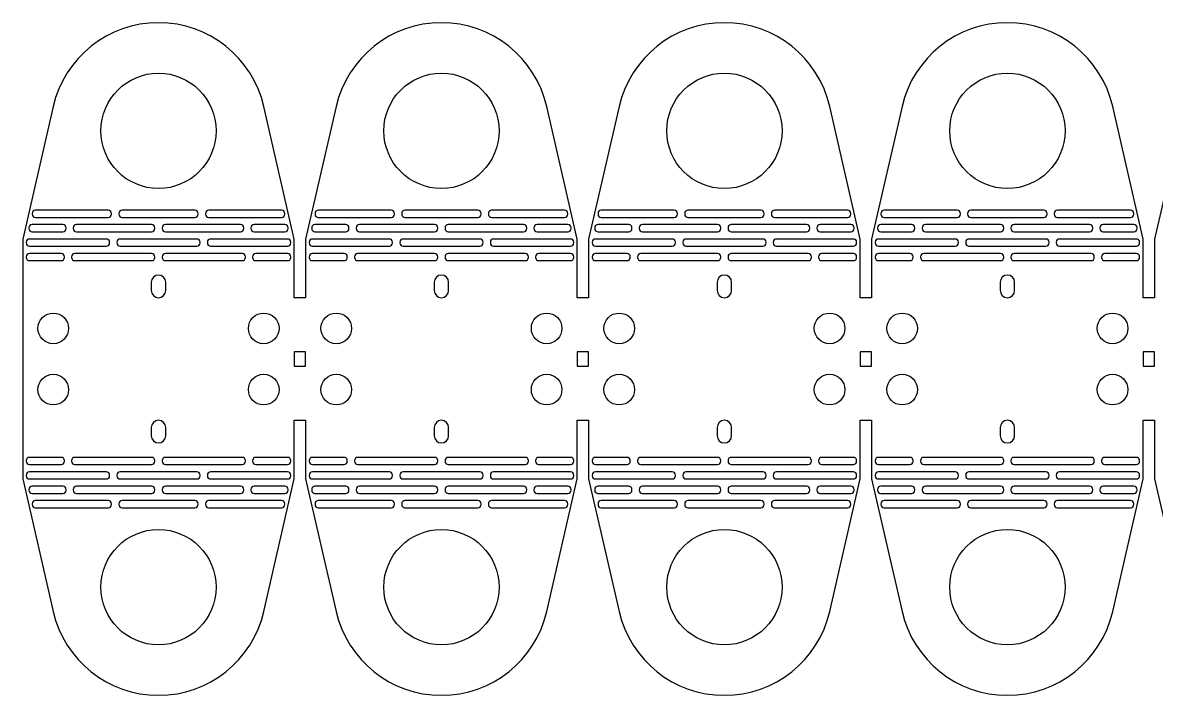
# Model space of a CAD drawing. Header units: metres. Extents: x -275 to 39, y -38 to 55.
# Drawn here: x -274.8 to -117.5, y -38.1 to 55.1 of the extents above; entities that cross this region are included whole.
import ezdxf

# ---------------------------------------------------------------- set-up
doc = ezdxf.new("R2010")
doc.units = ezdxf.units.M

msp = doc.modelspace()

# ---------------------------------------------------------------- linework, layer by layer
at = {"layer": 'PARAMETRIX'}
for p, q in [((-270.6203, 43.5076), (-274.8496, 25.1416)), ((-270.6203, 43.5076), (-274.8496, 25.1416)), ((-237.1562, 25.1416), (-241.3855, 43.5076)), ((-237.1562, 25.1416), (-241.3855, 43.5076)), ((-231.3561, 43.5076), (-235.5854, 25.1416)), ((-231.3561, 43.5076), (-235.5854, 25.1416)), ((-197.8919, 25.1416), (-202.1212, 43.5076)), ((-197.8919, 25.1416), (-202.1212, 43.5076)), ((-192.0919, 43.5076), (-196.3212, 25.1416)), ((-192.0919, 43.5076), (-196.3212, 25.1416)), ((-158.6277, 25.1416), (-162.857, 43.5076)), ((-158.6277, 25.1416), (-162.857, 43.5076)), ((-152.8276, 43.5076), (-157.0569, 25.1416)), ((-152.8276, 43.5076), (-157.0569, 25.1416)), ((-119.3635, 25.1416), (-123.5928, 43.5076)), ((-119.3635, 25.1416), (-123.5928, 43.5076)), ((-113.5634, 43.5076), (-117.7927, 25.1416)), ((-113.5634, 43.5076), (-117.7927, 25.1416)), ((-273.5436, 28.6916), (-273.5436, 28.5916)), ((-262.9665, 29.1416), (-273.0936, 29.1416)), ((-262.5165, 28.5916), (-262.5165, 28.6916)), ((-261.5165, 28.6916), (-261.5165, 28.5916)), ((-250.9393, 29.1416), (-261.0665, 29.1416)), ((-250.4893, 28.5916), (-250.4893, 28.6916)), ((-249.4893, 28.6916), (-249.4893, 28.5916)), ((-238.9121, 29.1416), (-249.0393, 29.1416)), ((-238.4621, 28.5916), (-238.4621, 28.6916)), ((-234.2794, 28.6916), (-234.2794, 28.5916)), ((-223.7022, 29.1416), (-233.8294, 29.1416)), ((-223.2522, 28.5916), (-223.2522, 28.6916)), ((-222.2522, 28.6916), (-222.2522, 28.5916)), ((-211.6751, 29.1416), (-221.8022, 29.1416)), ((-211.2251, 28.5916), (-211.2251, 28.6916)), ((-210.2251, 28.6916), (-210.2251, 28.5916)), ((-199.6479, 29.1416), (-209.7751, 29.1416)), ((-199.1979, 28.5916), (-199.1979, 28.6916)), ((-195.0152, 28.6916), (-195.0152, 28.5916)), ((-184.438, 29.1416), (-194.5652, 29.1416)), ((-183.988, 28.5916), (-183.988, 28.6916)), ((-182.988, 28.6916), (-182.988, 28.5916)), ((-172.4109, 29.1416), (-182.538, 29.1416)), ((-171.9609, 28.5916), (-171.9609, 28.6916)), ((-170.9609, 28.6916), (-170.9609, 28.5916)), ((-160.3837, 29.1416), (-170.5109, 29.1416)), ((-159.9337, 28.5916), (-159.9337, 28.6916)), ((-155.751, 28.6916), (-155.751, 28.5916)), ((-145.1738, 29.1416), (-155.301, 29.1416)), ((-144.7238, 28.5916), (-144.7238, 28.6916)), ((-143.7238, 28.6916), (-143.7238, 28.5916)), ((-133.1466, 29.1416), (-143.2738, 29.1416)), ((-132.6966, 28.5916), (-132.6966, 28.6916)), ((-131.6966, 28.6916), (-131.6966, 28.5916)), ((-121.1195, 29.1416), (-131.2466, 29.1416)), ((-120.6695, 28.5916), (-120.6695, 28.6916)), ((-269.2871, 27.1416), (-273.5542, 27.1416)), ((-273.0936, 28.1416), (-262.9665, 28.1416)), ((-256.9529, 27.1416), (-267.3871, 27.1416)), ((-261.0665, 28.1416), (-250.9393, 28.1416)), ((-244.6187, 27.1416), (-255.0529, 27.1416)), ((-249.0393, 28.1416), (-238.9121, 28.1416)), ((-238.4516, 27.1416), (-242.7187, 27.1416)), ((-230.0229, 27.1416), (-234.29, 27.1416)), ((-233.8294, 28.1416), (-223.7022, 28.1416)), ((-217.6887, 27.1416), (-228.1229, 27.1416)), ((-221.8022, 28.1416), (-211.6751, 28.1416)), ((-205.3545, 27.1416), (-215.7887, 27.1416)), ((-209.7751, 28.1416), (-199.6479, 28.1416)), ((-199.1874, 27.1416), (-203.4545, 27.1416)), ((-190.7586, 27.1416), (-195.0257, 27.1416)), ((-194.5652, 28.1416), (-184.438, 28.1416)), ((-178.4244, 27.1416), (-188.8586, 27.1416)), ((-182.538, 28.1416), (-172.4109, 28.1416)), ((-166.0902, 27.1416), (-176.5244, 27.1416)), ((-170.5109, 28.1416), (-160.3837, 28.1416)), ((-159.9231, 27.1416), (-164.1902, 27.1416)), ((-151.4944, 27.1416), (-155.7615, 27.1416)), ((-155.301, 28.1416), (-145.1738, 28.1416)), ((-139.1602, 27.1416), (-149.5944, 27.1416)), ((-143.2738, 28.1416), (-133.1466, 28.1416)), ((-126.826, 27.1416), (-137.2602, 27.1416)), ((-131.2466, 28.1416), (-121.1195, 28.1416)), ((-120.6589, 27.1416), (-124.926, 27.1416)), ((-274.0042, 26.6916), (-274.0042, 26.5916)), ((-273.5542, 26.1416), (-269.2871, 26.1416)), ((-268.8371, 26.5916), (-268.8371, 26.6916)), ((-267.8371, 26.6916), (-267.8371, 26.5916)), ((-267.3871, 26.1416), (-256.9529, 26.1416)), ((-256.5029, 26.5916), (-256.5029, 26.6916)), ((-255.5029, 26.6916), (-255.5029, 26.5916)), ((-255.0529, 26.1416), (-244.6187, 26.1416)), ((-244.1687, 26.5916), (-244.1687, 26.6916)), ((-243.1687, 26.6916), (-243.1687, 26.5916)), ((-242.7187, 26.1416), (-238.4516, 26.1416)), ((-238.0016, 26.5916), (-238.0016, 26.6916)), ((-234.74, 26.6916), (-234.74, 26.5916)), ((-234.29, 26.1416), (-230.0229, 26.1416)), ((-229.5729, 26.5916), (-229.5729, 26.6916)), ((-228.5729, 26.6916), (-228.5729, 26.5916)), ((-228.1229, 26.1416), (-217.6887, 26.1416)), ((-217.2387, 26.5916), (-217.2387, 26.6916)), ((-216.2387, 26.6916), (-216.2387, 26.5916)), ((-215.7887, 26.1416), (-205.3545, 26.1416)), ((-204.9045, 26.5916), (-204.9045, 26.6916)), ((-203.9045, 26.6916), (-203.9045, 26.5916)), ((-203.4545, 26.1416), (-199.1874, 26.1416)), ((-198.7374, 26.5916), (-198.7374, 26.6916)), ((-195.4757, 26.6916), (-195.4757, 26.5916)), ((-195.0257, 26.1416), (-190.7586, 26.1416)), ((-190.3086, 26.5916), (-190.3086, 26.6916)), ((-189.3086, 26.6916), (-189.3086, 26.5916)), ((-188.8586, 26.1416), (-178.4244, 26.1416)), ((-177.9744, 26.5916), (-177.9744, 26.6916)), ((-176.9744, 26.6916), (-176.9744, 26.5916)), ((-176.5244, 26.1416), (-166.0902, 26.1416)), ((-165.6402, 26.5916), (-165.6402, 26.6916)), ((-164.6402, 26.6916), (-164.6402, 26.5916)), ((-164.1902, 26.1416), (-159.9231, 26.1416)), ((-159.4731, 26.5916), (-159.4731, 26.6916)), ((-156.2115, 26.6916), (-156.2115, 26.5916)), ((-155.7615, 26.1416), (-151.4944, 26.1416)), ((-151.0444, 26.5916), (-151.0444, 26.6916)), ((-150.0444, 26.6916), (-150.0444, 26.5916)), ((-149.5944, 26.1416), (-139.1602, 26.1416)), ((-138.7102, 26.5916), (-138.7102, 26.6916)), ((-137.7102, 26.6916), (-137.7102, 26.5916)), ((-137.2602, 26.1416), (-126.826, 26.1416)), ((-126.376, 26.5916), (-126.376, 26.6916)), ((-125.376, 26.6916), (-125.376, 26.5916)), ((-124.926, 26.1416), (-120.6589, 26.1416)), ((-120.2089, 26.5916), (-120.2089, 26.6916)), ((-274.8496, 25.1416), (-274.8496, 20.1416)), ((-274.8496, 25.1416), (-274.8496, 20.1416)), ((-274.3496, 24.6916), (-274.3496, 24.5916)), ((-263.2351, 25.1416), (-273.8996, 25.1416)), ((-273.8996, 24.1416), (-263.2351, 24.1416)), ((-262.7851, 24.5916), (-262.7851, 24.6916)), ((-261.7851, 24.6916), (-261.7851, 24.5916)), ((-250.6707, 25.1416), (-261.3351, 25.1416)), ((-261.3351, 24.1416), (-250.6707, 24.1416)), ((-250.2207, 24.5916), (-250.2207, 24.6916)), ((-249.2207, 24.6916), (-249.2207, 24.5916)), ((-238.1062, 25.1416), (-248.7707, 25.1416)), ((-248.7707, 24.1416), (-238.1062, 24.1416)), ((-237.6562, 24.5916), (-237.6562, 24.6916)), ((-237.1562, 20.1416), (-237.1562, 25.1416)), ((-237.1562, 20.1416), (-237.1562, 25.1416)), ((-235.5854, 25.1416), (-235.5854, 20.1416)), ((-235.5854, 25.1416), (-235.5854, 20.1416)), ((-235.0854, 24.6916), (-235.0854, 24.5916)), ((-223.9709, 25.1416), (-234.6354, 25.1416)), ((-234.6354, 24.1416), (-223.9709, 24.1416)), ((-223.5209, 24.5916), (-223.5209, 24.6916)), ((-222.5209, 24.6916), (-222.5209, 24.5916)), ((-211.4064, 25.1416), (-222.0709, 25.1416)), ((-222.0709, 24.1416), (-211.4064, 24.1416)), ((-210.9564, 24.5916), (-210.9564, 24.6916)), ((-209.9564, 24.6916), (-209.9564, 24.5916)), ((-198.8419, 25.1416), (-209.5064, 25.1416)), ((-209.5064, 24.1416), (-198.8419, 24.1416)), ((-198.3919, 24.5916), (-198.3919, 24.6916)), ((-197.8919, 20.1416), (-197.8919, 25.1416)), ((-197.8919, 20.1416), (-197.8919, 25.1416)), ((-196.3212, 25.1416), (-196.3212, 20.1416)), ((-196.3212, 25.1416), (-196.3212, 20.1416)), ((-195.8212, 24.6916), (-195.8212, 24.5916)), ((-184.7067, 25.1416), (-195.3712, 25.1416)), ((-195.3712, 24.1416), (-184.7067, 24.1416)), ((-184.2567, 24.5916), (-184.2567, 24.6916)), ((-183.2567, 24.6916), (-183.2567, 24.5916)), ((-172.1422, 25.1416), (-182.8067, 25.1416)), ((-182.8067, 24.1416), (-172.1422, 24.1416)), ((-171.6922, 24.5916), (-171.6922, 24.6916)), ((-170.6922, 24.6916), (-170.6922, 24.5916)), ((-159.5777, 25.1416), (-170.2422, 25.1416)), ((-170.2422, 24.1416), (-159.5777, 24.1416)), ((-159.1277, 24.5916), (-159.1277, 24.6916)), ((-158.6277, 20.1416), (-158.6277, 25.1416)), ((-158.6277, 20.1416), (-158.6277, 25.1416)), ((-157.0569, 25.1416), (-157.0569, 20.1416)), ((-157.0569, 25.1416), (-157.0569, 20.1416)), ((-156.5569, 24.6916), (-156.5569, 24.5916)), ((-145.4424, 25.1416), (-156.1069, 25.1416)), ((-156.1069, 24.1416), (-145.4424, 24.1416)), ((-144.9924, 24.5916), (-144.9924, 24.6916)), ((-143.9924, 24.6916), (-143.9924, 24.5916)), ((-132.878, 25.1416), (-143.5424, 25.1416)), ((-143.5424, 24.1416), (-132.878, 24.1416)), ((-132.428, 24.5916), (-132.428, 24.6916)), ((-131.428, 24.6916), (-131.428, 24.5916)), ((-120.3135, 25.1416), (-130.978, 25.1416)), ((-130.978, 24.1416), (-120.3135, 24.1416)), ((-119.8635, 24.5916), (-119.8635, 24.6916)), ((-119.3635, 20.1416), (-119.3635, 25.1416)), ((-119.3635, 20.1416), (-119.3635, 25.1416)), ((-117.7927, 25.1416), (-117.7927, 20.1416)), ((-117.7927, 25.1416), (-117.7927, 20.1416)), ((-274.3496, 22.6916), (-274.3496, 22.5916)), ((-269.5174, 23.1416), (-273.8996, 23.1416)), ((-273.8996, 22.1416), (-269.5174, 22.1416)), ((-269.0674, 22.5916), (-269.0674, 22.6916)), ((-268.0674, 22.6916), (-268.0674, 22.5916)), ((-256.9529, 23.1416), (-267.6174, 23.1416)), ((-267.6174, 22.1416), (-256.9529, 22.1416)), ((-256.5029, 22.5916), (-256.5029, 22.6916)), ((-255.5029, 22.6916), (-255.5029, 22.5916)), ((-244.3884, 23.1416), (-255.0529, 23.1416)), ((-255.0529, 22.1416), (-244.3884, 22.1416)), ((-243.9384, 22.5916), (-243.9384, 22.6916)), ((-242.9384, 22.6916), (-242.9384, 22.5916)), ((-238.1062, 23.1416), (-242.4884, 23.1416)), ((-242.4884, 22.1416), (-238.1062, 22.1416)), ((-237.6562, 22.5916), (-237.6562, 22.6916)), ((-235.0854, 22.6916), (-235.0854, 22.5916)), ((-230.2531, 23.1416), (-234.6354, 23.1416)), ((-234.6354, 22.1416), (-230.2531, 22.1416)), ((-229.8031, 22.5916), (-229.8031, 22.6916)), ((-228.8031, 22.6916), (-228.8031, 22.5916)), ((-217.6887, 23.1416), (-228.3531, 23.1416)), ((-228.3531, 22.1416), (-217.6887, 22.1416)), ((-217.2387, 22.5916), (-217.2387, 22.6916)), ((-216.2387, 22.6916), (-216.2387, 22.5916)), ((-205.1242, 23.1416), (-215.7887, 23.1416)), ((-215.7887, 22.1416), (-205.1242, 22.1416)), ((-204.6742, 22.5916), (-204.6742, 22.6916)), ((-203.6742, 22.6916), (-203.6742, 22.5916)), ((-198.8419, 23.1416), (-203.2242, 23.1416)), ((-203.2242, 22.1416), (-198.8419, 22.1416)), ((-198.3919, 22.5916), (-198.3919, 22.6916)), ((-195.8212, 22.6916), (-195.8212, 22.5916)), ((-190.9889, 23.1416), (-195.3712, 23.1416)), ((-195.3712, 22.1416), (-190.9889, 22.1416)), ((-190.5389, 22.5916), (-190.5389, 22.6916)), ((-189.5389, 22.6916), (-189.5389, 22.5916)), ((-178.4244, 23.1416), (-189.0889, 23.1416)), ((-189.0889, 22.1416), (-178.4244, 22.1416)), ((-177.9744, 22.5916), (-177.9744, 22.6916)), ((-176.9744, 22.6916), (-176.9744, 22.5916)), ((-165.86, 23.1416), (-176.5244, 23.1416)), ((-176.5244, 22.1416), (-165.86, 22.1416)), ((-165.41, 22.5916), (-165.41, 22.6916)), ((-164.41, 22.6916), (-164.41, 22.5916)), ((-159.5777, 23.1416), (-163.96, 23.1416)), ((-163.96, 22.1416), (-159.5777, 22.1416)), ((-159.1277, 22.5916), (-159.1277, 22.6916)), ((-156.5569, 22.6916), (-156.5569, 22.5916)), ((-151.7247, 23.1416), (-156.1069, 23.1416)), ((-156.1069, 22.1416), (-151.7247, 22.1416)), ((-151.2747, 22.5916), (-151.2747, 22.6916)), ((-150.2747, 22.6916), (-150.2747, 22.5916)), ((-139.1602, 23.1416), (-149.8247, 23.1416)), ((-149.8247, 22.1416), (-139.1602, 22.1416)), ((-138.7102, 22.5916), (-138.7102, 22.6916)), ((-137.7102, 22.6916), (-137.7102, 22.5916)), ((-126.5957, 23.1416), (-137.2602, 23.1416)), ((-137.2602, 22.1416), (-126.5957, 22.1416)), ((-126.1457, 22.5916), (-126.1457, 22.6916)), ((-125.1457, 22.6916), (-125.1457, 22.5916)), ((-120.3135, 23.1416), (-124.6957, 23.1416)), ((-124.6957, 22.1416), (-120.3135, 22.1416)), ((-119.8635, 22.5916), (-119.8635, 22.6916)), ((-274.8496, 20.1416), (-274.8496, 17)), ((-274.8496, 20.1416), (-274.8496, 17)), ((-257.0029, 19.1416), (-257.0029, 18)), ((-255.0029, 18), (-255.0029, 19.1416)), ((-237.1562, 17), (-237.1562, 20.1416)), ((-237.1562, 17), (-237.1562, 20.1416)), ((-235.5854, 20.1416), (-235.5854, 17)), ((-235.5854, 20.1416), (-235.5854, 17)), ((-217.7387, 19.1416), (-217.7387, 18)), ((-215.7387, 18), (-215.7387, 19.1416)), ((-197.8919, 17), (-197.8919, 20.1416)), ((-197.8919, 17), (-197.8919, 20.1416)), ((-196.3212, 20.1416), (-196.3212, 17)), ((-196.3212, 20.1416), (-196.3212, 17)), ((-178.4744, 19.1416), (-178.4744, 18)), ((-176.4744, 18), (-176.4744, 19.1416)), ((-158.6277, 17), (-158.6277, 20.1416)), ((-158.6277, 17), (-158.6277, 20.1416)), ((-157.0569, 20.1416), (-157.0569, 17)), ((-157.0569, 20.1416), (-157.0569, 17)), ((-139.2102, 19.1416), (-139.2102, 18)), ((-137.2102, 18), (-137.2102, 19.1416)), ((-119.3635, 17), (-119.3635, 20.1416)), ((-119.3635, 17), (-119.3635, 20.1416)), ((-117.7927, 20.1416), (-117.7927, 17)), ((-117.7927, 20.1416), (-117.7927, 17)), ((-274.8496, 17), (-274.8496, 0)), ((-274.8496, 17), (-274.8496, 0)), ((-235.5854, 17), (-237.1562, 17)), ((-235.5854, 17), (-237.1562, 17)), ((-196.3212, 17), (-197.8919, 17)), ((-196.3212, 17), (-197.8919, 17)), ((-157.0569, 17), (-158.6277, 17)), ((-157.0569, 17), (-158.6277, 17)), ((-117.7927, 17), (-119.3635, 17)), ((-117.7927, 17), (-119.3635, 17)), ((-235.5854, 9.5), (-237.1562, 9.5)), ((-237.1562, 9.5), (-237.1562, 7.5)), ((-235.5854, 7.5), (-235.5854, 9.5)), ((-196.3212, 9.5), (-197.8919, 9.5)), ((-197.8919, 9.5), (-197.8919, 7.5)), ((-196.3212, 7.5), (-196.3212, 9.5)), ((-157.0569, 9.5), (-158.6277, 9.5)), ((-158.6277, 9.5), (-158.6277, 7.5)), ((-157.0569, 7.5), (-157.0569, 9.5)), ((-117.7927, 9.5), (-119.3635, 9.5)), ((-119.3635, 9.5), (-119.3635, 7.5)), ((-117.7927, 7.5), (-117.7927, 9.5)), ((-237.1562, 7.5), (-235.5854, 7.5)), ((-197.8919, 7.5), (-196.3212, 7.5)), ((-158.6277, 7.5), (-157.0569, 7.5)), ((-119.3635, 7.5), (-117.7927, 7.5)), ((-274.8496, 0), (-274.8496, -3.1416)), ((-274.8496, 0), (-274.8496, -3.1416)), ((-237.1562, -3.1416), (-237.1562, 0)), ((-237.1562, 0), (-235.5854, 0)), ((-237.1562, -3.1416), (-237.1562, 0)), ((-237.1562, 0), (-235.5854, 0)), ((-235.5854, 0), (-235.5854, -3.1416)), ((-235.5854, 0), (-235.5854, -3.1416)), ((-197.8919, -3.1416), (-197.8919, 0)), ((-197.8919, 0), (-196.3212, 0)), ((-197.8919, -3.1416), (-197.8919, 0)), ((-197.8919, 0), (-196.3212, 0)), ((-196.3212, 0), (-196.3212, -3.1416)), ((-196.3212, 0), (-196.3212, -3.1416)), ((-158.6277, -3.1416), (-158.6277, 0)), ((-158.6277, 0), (-157.0569, 0)), ((-158.6277, -3.1416), (-158.6277, 0)), ((-158.6277, 0), (-157.0569, 0)), ((-157.0569, 0), (-157.0569, -3.1416)), ((-157.0569, 0), (-157.0569, -3.1416)), ((-119.3635, -3.1416), (-119.3635, 0)), ((-119.3635, 0), (-117.7927, 0)), ((-119.3635, -3.1416), (-119.3635, 0)), ((-119.3635, 0), (-117.7927, 0)), ((-117.7927, 0), (-117.7927, -3.1416)), ((-117.7927, 0), (-117.7927, -3.1416)), ((-257.0029, -1), (-257.0029, -2.1416)), ((-255.0029, -2.1416), (-255.0029, -1)), ((-217.7387, -1), (-217.7387, -2.1416)), ((-215.7387, -2.1416), (-215.7387, -1)), ((-178.4744, -1), (-178.4744, -2.1416)), ((-176.4744, -2.1416), (-176.4744, -1)), ((-139.2102, -1), (-139.2102, -2.1416)), ((-137.2102, -2.1416), (-137.2102, -1)), ((-274.8496, -3.1416), (-274.8496, -8.1416)), ((-274.8496, -3.1416), (-274.8496, -8.1416)), ((-237.1562, -8.1416), (-237.1562, -3.1416)), ((-237.1562, -8.1416), (-237.1562, -3.1416)), ((-235.5854, -3.1416), (-235.5854, -8.1416)), ((-235.5854, -3.1416), (-235.5854, -8.1416)), ((-197.8919, -8.1416), (-197.8919, -3.1416)), ((-197.8919, -8.1416), (-197.8919, -3.1416)), ((-196.3212, -3.1416), (-196.3212, -8.1416)), ((-196.3212, -3.1416), (-196.3212, -8.1416)), ((-158.6277, -8.1416), (-158.6277, -3.1416)), ((-158.6277, -8.1416), (-158.6277, -3.1416)), ((-157.0569, -3.1416), (-157.0569, -8.1416)), ((-157.0569, -3.1416), (-157.0569, -8.1416)), ((-119.3635, -8.1416), (-119.3635, -3.1416)), ((-119.3635, -8.1416), (-119.3635, -3.1416)), ((-117.7927, -3.1416), (-117.7927, -8.1416)), ((-117.7927, -3.1416), (-117.7927, -8.1416)), ((-274.3496, -5.5916), (-274.3496, -5.6916)), ((-269.5174, -5.1416), (-273.8996, -5.1416)), ((-273.8996, -6.1416), (-269.5174, -6.1416)), ((-269.0674, -5.6916), (-269.0674, -5.5916)), ((-268.0674, -5.5916), (-268.0674, -5.6916)), ((-256.9529, -5.1416), (-267.6174, -5.1416)), ((-267.6174, -6.1416), (-256.9529, -6.1416)), ((-256.5029, -5.6916), (-256.5029, -5.5916)), ((-255.5029, -5.5916), (-255.5029, -5.6916)), ((-244.3884, -5.1416), (-255.0529, -5.1416)), ((-255.0529, -6.1416), (-244.3884, -6.1416)), ((-243.9384, -5.6916), (-243.9384, -5.5916)), ((-242.9384, -5.5916), (-242.9384, -5.6916)), ((-238.1062, -5.1416), (-242.4884, -5.1416)), ((-242.4884, -6.1416), (-238.1062, -6.1416)), ((-237.6562, -5.6916), (-237.6562, -5.5916)), ((-235.0854, -5.5916), (-235.0854, -5.6916)), ((-230.2531, -5.1416), (-234.6354, -5.1416)), ((-234.6354, -6.1416), (-230.2531, -6.1416)), ((-229.8031, -5.6916), (-229.8031, -5.5916)), ((-228.8031, -5.5916), (-228.8031, -5.6916)), ((-217.6887, -5.1416), (-228.3531, -5.1416)), ((-228.3531, -6.1416), (-217.6887, -6.1416)), ((-217.2387, -5.6916), (-217.2387, -5.5916)), ((-216.2387, -5.5916), (-216.2387, -5.6916)), ((-205.1242, -5.1416), (-215.7887, -5.1416)), ((-215.7887, -6.1416), (-205.1242, -6.1416)), ((-204.6742, -5.6916), (-204.6742, -5.5916)), ((-203.6742, -5.5916), (-203.6742, -5.6916)), ((-198.8419, -5.1416), (-203.2242, -5.1416)), ((-203.2242, -6.1416), (-198.8419, -6.1416)), ((-198.3919, -5.6916), (-198.3919, -5.5916)), ((-195.8212, -5.5916), (-195.8212, -5.6916)), ((-190.9889, -5.1416), (-195.3712, -5.1416)), ((-195.3712, -6.1416), (-190.9889, -6.1416)), ((-190.5389, -5.6916), (-190.5389, -5.5916)), ((-189.5389, -5.5916), (-189.5389, -5.6916)), ((-178.4244, -5.1416), (-189.0889, -5.1416)), ((-189.0889, -6.1416), (-178.4244, -6.1416)), ((-177.9744, -5.6916), (-177.9744, -5.5916)), ((-176.9744, -5.5916), (-176.9744, -5.6916)), ((-165.86, -5.1416), (-176.5244, -5.1416)), ((-176.5244, -6.1416), (-165.86, -6.1416)), ((-165.41, -5.6916), (-165.41, -5.5916)), ((-164.41, -5.5916), (-164.41, -5.6916)), ((-159.5777, -5.1416), (-163.96, -5.1416)), ((-163.96, -6.1416), (-159.5777, -6.1416)), ((-159.1277, -5.6916), (-159.1277, -5.5916)), ((-156.5569, -5.5916), (-156.5569, -5.6916)), ((-151.7247, -5.1416), (-156.1069, -5.1416)), ((-156.1069, -6.1416), (-151.7247, -6.1416)), ((-151.2747, -5.6916), (-151.2747, -5.5916)), ((-150.2747, -5.5916), (-150.2747, -5.6916)), ((-139.1602, -5.1416), (-149.8247, -5.1416)), ((-149.8247, -6.1416), (-139.1602, -6.1416)), ((-138.7102, -5.6916), (-138.7102, -5.5916)), ((-137.7102, -5.5916), (-137.7102, -5.6916)), ((-126.5957, -5.1416), (-137.2602, -5.1416)), ((-137.2602, -6.1416), (-126.5957, -6.1416)), ((-126.1457, -5.6916), (-126.1457, -5.5916)), ((-125.1457, -5.5916), (-125.1457, -5.6916)), ((-120.3135, -5.1416), (-124.6957, -5.1416)), ((-124.6957, -6.1416), (-120.3135, -6.1416)), ((-119.8635, -5.6916), (-119.8635, -5.5916)), ((-274.3496, -7.5916), (-274.3496, -7.6916)), ((-263.2351, -7.1416), (-273.8996, -7.1416)), ((-262.7851, -7.6916), (-262.7851, -7.5916)), ((-261.7851, -7.5916), (-261.7851, -7.6916)), ((-250.6707, -7.1416), (-261.3351, -7.1416)), ((-250.2207, -7.6916), (-250.2207, -7.5916)), ((-249.2207, -7.5916), (-249.2207, -7.6916)), ((-238.1062, -7.1416), (-248.7707, -7.1416)), ((-237.6562, -7.6916), (-237.6562, -7.5916)), ((-235.0854, -7.5916), (-235.0854, -7.6916)), ((-223.9709, -7.1416), (-234.6354, -7.1416)), ((-223.5209, -7.6916), (-223.5209, -7.5916)), ((-222.5209, -7.5916), (-222.5209, -7.6916)), ((-211.4064, -7.1416), (-222.0709, -7.1416)), ((-210.9564, -7.6916), (-210.9564, -7.5916)), ((-209.9564, -7.5916), (-209.9564, -7.6916)), ((-198.8419, -7.1416), (-209.5064, -7.1416)), ((-198.3919, -7.6916), (-198.3919, -7.5916)), ((-195.8212, -7.5916), (-195.8212, -7.6916)), ((-184.7067, -7.1416), (-195.3712, -7.1416)), ((-184.2567, -7.6916), (-184.2567, -7.5916)), ((-183.2567, -7.5916), (-183.2567, -7.6916)), ((-172.1422, -7.1416), (-182.8067, -7.1416)), ((-171.6922, -7.6916), (-171.6922, -7.5916)), ((-170.6922, -7.5916), (-170.6922, -7.6916)), ((-159.5777, -7.1416), (-170.2422, -7.1416)), ((-159.1277, -7.6916), (-159.1277, -7.5916)), ((-156.5569, -7.5916), (-156.5569, -7.6916)), ((-145.4424, -7.1416), (-156.1069, -7.1416)), ((-144.9924, -7.6916), (-144.9924, -7.5916)), ((-143.9924, -7.5916), (-143.9924, -7.6916)), ((-132.878, -7.1416), (-143.5424, -7.1416)), ((-132.428, -7.6916), (-132.428, -7.5916)), ((-131.428, -7.5916), (-131.428, -7.6916)), ((-120.3135, -7.1416), (-130.978, -7.1416)), ((-119.8635, -7.6916), (-119.8635, -7.5916)), ((-274.8496, -8.1416), (-270.6203, -26.5076)), ((-274.8496, -8.1416), (-270.6203, -26.5076)), ((-273.8996, -8.1416), (-263.2351, -8.1416)), ((-269.2871, -9.1416), (-273.5542, -9.1416)), ((-256.9529, -9.1416), (-267.3871, -9.1416)), ((-261.3351, -8.1416), (-250.6707, -8.1416)), ((-244.6187, -9.1416), (-255.0529, -9.1416)), ((-248.7707, -8.1416), (-238.1062, -8.1416)), ((-238.4516, -9.1416), (-242.7187, -9.1416)), ((-241.3855, -26.5076), (-237.1562, -8.1416)), ((-241.3855, -26.5076), (-237.1562, -8.1416)), ((-235.5854, -8.1416), (-231.3561, -26.5076)), ((-235.5854, -8.1416), (-231.3561, -26.5076)), ((-234.6354, -8.1416), (-223.9709, -8.1416)), ((-230.0229, -9.1416), (-234.29, -9.1416)), ((-217.6887, -9.1416), (-228.1229, -9.1416)), ((-222.0709, -8.1416), (-211.4064, -8.1416)), ((-205.3545, -9.1416), (-215.7887, -9.1416)), ((-209.5064, -8.1416), (-198.8419, -8.1416)), ((-199.1874, -9.1416), (-203.4545, -9.1416)), ((-202.1212, -26.5076), (-197.8919, -8.1416)), ((-202.1212, -26.5076), (-197.8919, -8.1416)), ((-196.3212, -8.1416), (-192.0919, -26.5076)), ((-196.3212, -8.1416), (-192.0919, -26.5076)), ((-195.3712, -8.1416), (-184.7067, -8.1416)), ((-190.7586, -9.1416), (-195.0257, -9.1416)), ((-178.4244, -9.1416), (-188.8586, -9.1416)), ((-182.8067, -8.1416), (-172.1422, -8.1416)), ((-166.0902, -9.1416), (-176.5244, -9.1416)), ((-170.2422, -8.1416), (-159.5777, -8.1416)), ((-159.9231, -9.1416), (-164.1902, -9.1416)), ((-162.857, -26.5076), (-158.6277, -8.1416)), ((-162.857, -26.5076), (-158.6277, -8.1416)), ((-157.0569, -8.1416), (-152.8276, -26.5076)), ((-157.0569, -8.1416), (-152.8276, -26.5076)), ((-156.1069, -8.1416), (-145.4424, -8.1416)), ((-151.4944, -9.1416), (-155.7615, -9.1416)), ((-139.1602, -9.1416), (-149.5944, -9.1416)), ((-143.5424, -8.1416), (-132.878, -8.1416)), ((-126.826, -9.1416), (-137.2602, -9.1416)), ((-130.978, -8.1416), (-120.3135, -8.1416)), ((-120.6589, -9.1416), (-124.926, -9.1416)), ((-123.5928, -26.5076), (-119.3635, -8.1416)), ((-123.5928, -26.5076), (-119.3635, -8.1416)), ((-117.7927, -8.1416), (-113.5634, -26.5076)), ((-117.7927, -8.1416), (-113.5634, -26.5076)), ((-274.0042, -9.5916), (-274.0042, -9.6916)), ((-273.5542, -10.1416), (-269.2871, -10.1416)), ((-268.8371, -9.6916), (-268.8371, -9.5916)), ((-267.8371, -9.5916), (-267.8371, -9.6916)), ((-267.3871, -10.1416), (-256.9529, -10.1416)), ((-256.5029, -9.6916), (-256.5029, -9.5916)), ((-255.5029, -9.5916), (-255.5029, -9.6916)), ((-255.0529, -10.1416), (-244.6187, -10.1416)), ((-244.1687, -9.6916), (-244.1687, -9.5916)), ((-243.1687, -9.5916), (-243.1687, -9.6916)), ((-242.7187, -10.1416), (-238.4516, -10.1416)), ((-238.0016, -9.6916), (-238.0016, -9.5916)), ((-234.74, -9.5916), (-234.74, -9.6916)), ((-234.29, -10.1416), (-230.0229, -10.1416)), ((-229.5729, -9.6916), (-229.5729, -9.5916)), ((-228.5729, -9.5916), (-228.5729, -9.6916)), ((-228.1229, -10.1416), (-217.6887, -10.1416)), ((-217.2387, -9.6916), (-217.2387, -9.5916)), ((-216.2387, -9.5916), (-216.2387, -9.6916)), ((-215.7887, -10.1416), (-205.3545, -10.1416)), ((-204.9045, -9.6916), (-204.9045, -9.5916)), ((-203.9045, -9.5916), (-203.9045, -9.6916)), ((-203.4545, -10.1416), (-199.1874, -10.1416)), ((-198.7374, -9.6916), (-198.7374, -9.5916)), ((-195.4757, -9.5916), (-195.4757, -9.6916)), ((-195.0257, -10.1416), (-190.7586, -10.1416)), ((-190.3086, -9.6916), (-190.3086, -9.5916)), ((-189.3086, -9.5916), (-189.3086, -9.6916)), ((-188.8586, -10.1416), (-178.4244, -10.1416)), ((-177.9744, -9.6916), (-177.9744, -9.5916)), ((-176.9744, -9.5916), (-176.9744, -9.6916)), ((-176.5244, -10.1416), (-166.0902, -10.1416)), ((-165.6402, -9.6916), (-165.6402, -9.5916)), ((-164.6402, -9.5916), (-164.6402, -9.6916)), ((-164.1902, -10.1416), (-159.9231, -10.1416)), ((-159.4731, -9.6916), (-159.4731, -9.5916)), ((-156.2115, -9.5916), (-156.2115, -9.6916)), ((-155.7615, -10.1416), (-151.4944, -10.1416)), ((-151.0444, -9.6916), (-151.0444, -9.5916)), ((-150.0444, -9.5916), (-150.0444, -9.6916)), ((-149.5944, -10.1416), (-139.1602, -10.1416)), ((-138.7102, -9.6916), (-138.7102, -9.5916)), ((-137.7102, -9.5916), (-137.7102, -9.6916)), ((-137.2602, -10.1416), (-126.826, -10.1416)), ((-126.376, -9.6916), (-126.376, -9.5916)), ((-125.376, -9.5916), (-125.376, -9.6916)), ((-124.926, -10.1416), (-120.6589, -10.1416)), ((-120.2089, -9.6916), (-120.2089, -9.5916)), ((-273.5436, -11.5916), (-273.5436, -11.6916)), ((-262.9665, -11.1416), (-273.0936, -11.1416)), ((-273.0936, -12.1416), (-262.9665, -12.1416)), ((-262.5165, -11.6916), (-262.5165, -11.5916)), ((-261.5165, -11.5916), (-261.5165, -11.6916)), ((-250.9393, -11.1416), (-261.0665, -11.1416)), ((-261.0665, -12.1416), (-250.9393, -12.1416)), ((-250.4893, -11.6916), (-250.4893, -11.5916)), ((-249.4893, -11.5916), (-249.4893, -11.6916)), ((-238.9121, -11.1416), (-249.0393, -11.1416)), ((-249.0393, -12.1416), (-238.9121, -12.1416)), ((-238.4621, -11.6916), (-238.4621, -11.5916)), ((-234.2794, -11.5916), (-234.2794, -11.6916)), ((-223.7022, -11.1416), (-233.8294, -11.1416)), ((-233.8294, -12.1416), (-223.7022, -12.1416)), ((-223.2522, -11.6916), (-223.2522, -11.5916)), ((-222.2522, -11.5916), (-222.2522, -11.6916)), ((-211.6751, -11.1416), (-221.8022, -11.1416)), ((-221.8022, -12.1416), (-211.6751, -12.1416)), ((-211.2251, -11.6916), (-211.2251, -11.5916)), ((-210.2251, -11.5916), (-210.2251, -11.6916)), ((-199.6479, -11.1416), (-209.7751, -11.1416)), ((-209.7751, -12.1416), (-199.6479, -12.1416)), ((-199.1979, -11.6916), (-199.1979, -11.5916)), ((-195.0152, -11.5916), (-195.0152, -11.6916)), ((-184.438, -11.1416), (-194.5652, -11.1416)), ((-194.5652, -12.1416), (-184.438, -12.1416)), ((-183.988, -11.6916), (-183.988, -11.5916)), ((-182.988, -11.5916), (-182.988, -11.6916)), ((-172.4109, -11.1416), (-182.538, -11.1416)), ((-182.538, -12.1416), (-172.4109, -12.1416)), ((-171.9609, -11.6916), (-171.9609, -11.5916)), ((-170.9609, -11.5916), (-170.9609, -11.6916)), ((-160.3837, -11.1416), (-170.5109, -11.1416)), ((-170.5109, -12.1416), (-160.3837, -12.1416)), ((-159.9337, -11.6916), (-159.9337, -11.5916)), ((-155.751, -11.5916), (-155.751, -11.6916)), ((-145.1738, -11.1416), (-155.301, -11.1416)), ((-155.301, -12.1416), (-145.1738, -12.1416)), ((-144.7238, -11.6916), (-144.7238, -11.5916)), ((-143.7238, -11.5916), (-143.7238, -11.6916)), ((-133.1466, -11.1416), (-143.2738, -11.1416)), ((-143.2738, -12.1416), (-133.1466, -12.1416)), ((-132.6966, -11.6916), (-132.6966, -11.5916)), ((-131.6966, -11.5916), (-131.6966, -11.6916)), ((-121.1195, -11.1416), (-131.2466, -11.1416)), ((-131.2466, -12.1416), (-121.1195, -12.1416)), ((-120.6695, -11.6916), (-120.6695, -11.5916))]:
    msp.add_line(p, q, dxfattribs=at)
for centre, radius in [((-256.0029, 40.1416), 8), ((-216.7387, 40.1416), 8), ((-177.4744, 40.1416), 8), ((-138.2102, 40.1416), 8), ((-270.5996, 12.75), 2.125), ((-241.4062, 12.75), 2.125), ((-231.3354, 12.75), 2.125), ((-202.1419, 12.75), 2.125), ((-192.0712, 12.75), 2.125), ((-162.8777, 12.75), 2.125), ((-152.8069, 12.75), 2.125), ((-123.6135, 12.75), 2.125), ((-270.5996, 4.25), 2.125), ((-241.4062, 4.25), 2.125), ((-231.3354, 4.25), 2.125), ((-202.1419, 4.25), 2.125), ((-192.0712, 4.25), 2.125), ((-162.8777, 4.25), 2.125), ((-152.8069, 4.25), 2.125), ((-123.6135, 4.25), 2.125), ((-256.0029, -23.1416), 8), ((-216.7387, -23.1416), 8), ((-177.4744, -23.1416), 8), ((-138.2102, -23.1416), 8)]:
    msp.add_circle(centre, radius, dxfattribs=at)
for centre, radius, start, end in [((-256.0029, 40.1416), 15, 12.9678, 167.0322), ((-256.0029, 40.1416), 15, 12.9678, 167.0322), ((-216.7387, 40.1416), 15, 12.9678, 167.0322), ((-216.7387, 40.1416), 15, 12.9678, 167.0322), ((-177.4744, 40.1416), 15, 12.9678, 167.0322), ((-177.4744, 40.1416), 15, 12.9678, 167.0322), ((-138.2102, 40.1416), 15, 12.9678, 167.0322), ((-138.2102, 40.1416), 15, 12.9678, 167.0322), ((-273.0936, 28.6916), 0.45, 90, 180), ((-273.0936, 28.5916), 0.45, 180, 270), ((-262.9665, 28.6916), 0.45, 0, 90), ((-262.9665, 28.5916), 0.45, 270, 0), ((-261.0665, 28.6916), 0.45, 90, 180), ((-261.0665, 28.5916), 0.45, 180, 270), ((-250.9393, 28.6916), 0.45, 0, 90), ((-250.9393, 28.5916), 0.45, 270, 0), ((-249.0393, 28.6916), 0.45, 90, 180), ((-249.0393, 28.5916), 0.45, 180, 270), ((-238.9121, 28.6916), 0.45, 0, 90), ((-238.9121, 28.5916), 0.45, 270, 360), ((-233.8294, 28.6916), 0.45, 90, 180), ((-233.8294, 28.5916), 0.45, 180, 270), ((-223.7022, 28.6916), 0.45, 0, 90), ((-223.7022, 28.5916), 0.45, 270, 0), ((-221.8022, 28.6916), 0.45, 90, 180), ((-221.8022, 28.5916), 0.45, 180, 270), ((-211.6751, 28.6916), 0.45, 0, 90), ((-211.6751, 28.5916), 0.45, 270, 0), ((-209.7751, 28.6916), 0.45, 90, 180), ((-209.7751, 28.5916), 0.45, 180, 270), ((-199.6479, 28.6916), 0.45, 0, 90), ((-199.6479, 28.5916), 0.45, 270, 360), ((-194.5652, 28.6916), 0.45, 90, 180), ((-194.5652, 28.5916), 0.45, 180, 270), ((-184.438, 28.6916), 0.45, 0, 90), ((-184.438, 28.5916), 0.45, 270, 360), ((-182.538, 28.6916), 0.45, 90, 180), ((-182.538, 28.5916), 0.45, 180, 270), ((-172.4109, 28.6916), 0.45, 0, 90), ((-172.4109, 28.5916), 0.45, 270, 360), ((-170.5109, 28.6916), 0.45, 90, 180), ((-170.5109, 28.5916), 0.45, 180, 270), ((-160.3837, 28.6916), 0.45, 0, 90), ((-160.3837, 28.5916), 0.45, 270, 360), ((-155.301, 28.6916), 0.45, 90, 180), ((-155.301, 28.5916), 0.45, 180, 270), ((-145.1738, 28.6916), 0.45, 0, 90), ((-145.1738, 28.5916), 0.45, 270, 360), ((-143.2738, 28.6916), 0.45, 90, 180), ((-143.2738, 28.5916), 0.45, 180, 270), ((-133.1466, 28.6916), 0.45, 0, 90), ((-133.1466, 28.5916), 0.45, 270, 360), ((-131.2466, 28.6916), 0.45, 90, 180), ((-131.2466, 28.5916), 0.45, 180, 270), ((-121.1195, 28.6916), 0.45, 0, 90), ((-121.1195, 28.5916), 0.45, 270, 360), ((-273.5542, 26.6916), 0.45, 90, 180), ((-269.2871, 26.6916), 0.45, 0, 90), ((-267.3871, 26.6916), 0.45, 90, 180), ((-256.9529, 26.6916), 0.45, 0, 90), ((-255.0529, 26.6916), 0.45, 90, 180), ((-244.6187, 26.6916), 0.45, 0, 90), ((-242.7187, 26.6916), 0.45, 90, 180), ((-238.4516, 26.6916), 0.45, 0, 90), ((-234.29, 26.6916), 0.45, 90, 180), ((-230.0229, 26.6916), 0.45, 0, 90), ((-228.1229, 26.6916), 0.45, 90, 180), ((-217.6887, 26.6916), 0.45, 0, 90), ((-215.7887, 26.6916), 0.45, 90, 180), ((-205.3545, 26.6916), 0.45, 0, 90), ((-203.4545, 26.6916), 0.45, 90, 180), ((-199.1874, 26.6916), 0.45, 360, 90), ((-195.0257, 26.6916), 0.45, 90, 180), ((-190.7586, 26.6916), 0.45, 0, 90), ((-188.8586, 26.6916), 0.45, 90, 180), ((-178.4244, 26.6916), 0.45, 0, 90), ((-176.5244, 26.6916), 0.45, 90, 180), ((-166.0902, 26.6916), 0.45, 0, 90), ((-164.1902, 26.6916), 0.45, 90, 180), ((-159.9231, 26.6916), 0.45, 0, 90), ((-155.7615, 26.6916), 0.45, 90, 180), ((-151.4944, 26.6916), 0.45, 0, 90), ((-149.5944, 26.6916), 0.45, 90, 180), ((-139.1602, 26.6916), 0.45, 0, 90), ((-137.2602, 26.6916), 0.45, 90, 180), ((-126.826, 26.6916), 0.45, 0, 90), ((-124.926, 26.6916), 0.45, 90, 180), ((-120.6589, 26.6916), 0.45, 360, 90), ((-273.5542, 26.5916), 0.45, 180, 270), ((-269.2871, 26.5916), 0.45, 270, 0), ((-267.3871, 26.5916), 0.45, 180, 270), ((-256.9529, 26.5916), 0.45, 270, 0), ((-255.0529, 26.5916), 0.45, 180, 270), ((-244.6187, 26.5916), 0.45, 270, 0), ((-242.7187, 26.5916), 0.45, 180, 270), ((-238.4516, 26.5916), 0.45, 270, 0), ((-234.29, 26.5916), 0.45, 180, 270), ((-230.0229, 26.5916), 0.45, 270, 0), ((-228.1229, 26.5916), 0.45, 180, 270), ((-217.6887, 26.5916), 0.45, 270, 0), ((-215.7887, 26.5916), 0.45, 180, 270), ((-205.3545, 26.5916), 0.45, 270, 0), ((-203.4545, 26.5916), 0.45, 180, 270), ((-199.1874, 26.5916), 0.45, 270, 360), ((-195.0257, 26.5916), 0.45, 180, 270), ((-190.7586, 26.5916), 0.45, 270, 360), ((-188.8586, 26.5916), 0.45, 180, 270), ((-178.4244, 26.5916), 0.45, 270, 360), ((-176.5244, 26.5916), 0.45, 180, 270), ((-166.0902, 26.5916), 0.45, 270, 360), ((-164.1902, 26.5916), 0.45, 180, 270), ((-159.9231, 26.5916), 0.45, 270, 360), ((-155.7615, 26.5916), 0.45, 180, 270), ((-151.4944, 26.5916), 0.45, 270, 360), ((-149.5944, 26.5916), 0.45, 180, 270), ((-139.1602, 26.5916), 0.45, 270, 360), ((-137.2602, 26.5916), 0.45, 180, 270), ((-126.826, 26.5916), 0.45, 270, 360), ((-124.926, 26.5916), 0.45, 180, 270), ((-120.6589, 26.5916), 0.45, 270, 360), ((-273.8996, 24.6916), 0.45, 90, 180), ((-273.8996, 24.5916), 0.45, 180, 270), ((-263.2351, 24.6916), 0.45, 0, 90), ((-263.2351, 24.5916), 0.45, 270, 0), ((-261.3351, 24.6916), 0.45, 90, 180), ((-261.3351, 24.5916), 0.45, 180, 270), ((-250.6707, 24.6916), 0.45, 0, 90), ((-250.6707, 24.5916), 0.45, 270, 0), ((-248.7707, 24.6916), 0.45, 90, 180), ((-248.7707, 24.5916), 0.45, 180, 270), ((-238.1062, 24.6916), 0.45, 0, 90), ((-238.1062, 24.5916), 0.45, 270, 0), ((-234.6354, 24.6916), 0.45, 90, 180), ((-234.6354, 24.5916), 0.45, 180, 270), ((-223.9709, 24.6916), 0.45, 0, 90), ((-223.9709, 24.5916), 0.45, 270, 0), ((-222.0709, 24.6916), 0.45, 90, 180), ((-222.0709, 24.5916), 0.45, 180, 270), ((-211.4064, 24.6916), 0.45, 0, 90), ((-211.4064, 24.5916), 0.45, 270, 0), ((-209.5064, 24.6916), 0.45, 90, 180), ((-209.5064, 24.5916), 0.45, 180, 270), ((-198.8419, 24.6916), 0.45, 0, 90), ((-198.8419, 24.5916), 0.45, 270, 0), ((-195.3712, 24.6916), 0.45, 90, 180), ((-195.3712, 24.5916), 0.45, 180, 270), ((-184.7067, 24.6916), 0.45, 0, 90), ((-184.7067, 24.5916), 0.45, 270, 360), ((-182.8067, 24.6916), 0.45, 90, 180), ((-182.8067, 24.5916), 0.45, 180, 270), ((-172.1422, 24.6916), 0.45, 0, 90), ((-172.1422, 24.5916), 0.45, 270, 360), ((-170.2422, 24.6916), 0.45, 90, 180), ((-170.2422, 24.5916), 0.45, 180, 270), ((-159.5777, 24.6916), 0.45, 0, 90), ((-159.5777, 24.5916), 0.45, 270, 360), ((-156.1069, 24.6916), 0.45, 90, 180), ((-156.1069, 24.5916), 0.45, 180, 270), ((-145.4424, 24.6916), 0.45, 0, 90), ((-145.4424, 24.5916), 0.45, 270, 360), ((-143.5424, 24.6916), 0.45, 90, 180), ((-143.5424, 24.5916), 0.45, 180, 270), ((-132.878, 24.6916), 0.45, 0, 90), ((-132.878, 24.5916), 0.45, 270, 360), ((-130.978, 24.6916), 0.45, 90, 180), ((-130.978, 24.5916), 0.45, 180, 270), ((-120.3135, 24.6916), 0.45, 0, 90), ((-120.3135, 24.5916), 0.45, 270, 360), ((-273.8996, 22.6916), 0.45, 90, 180), ((-273.8996, 22.5916), 0.45, 180, 270), ((-269.5174, 22.6916), 0.45, 0, 90), ((-269.5174, 22.5916), 0.45, 270, 0), ((-267.6174, 22.6916), 0.45, 90, 180), ((-267.6174, 22.5916), 0.45, 180, 270), ((-256.9529, 22.6916), 0.45, 0, 90), ((-256.9529, 22.5916), 0.45, 270, 0), ((-255.0529, 22.6916), 0.45, 90, 180), ((-255.0529, 22.5916), 0.45, 180, 270), ((-244.3884, 22.6916), 0.45, 0, 90), ((-244.3884, 22.5916), 0.45, 270, 0), ((-242.4884, 22.6916), 0.45, 90, 180), ((-242.4884, 22.5916), 0.45, 180, 270), ((-238.1062, 22.6916), 0.45, 0, 90), ((-238.1062, 22.5916), 0.45, 270, 0), ((-234.6354, 22.6916), 0.45, 90, 180), ((-234.6354, 22.5916), 0.45, 180, 270), ((-230.2531, 22.6916), 0.45, 0, 90), ((-230.2531, 22.5916), 0.45, 270, 0), ((-228.3531, 22.6916), 0.45, 90, 180), ((-228.3531, 22.5916), 0.45, 180, 270), ((-217.6887, 22.6916), 0.45, 0, 90), ((-217.6887, 22.5916), 0.45, 270, 0), ((-215.7887, 22.6916), 0.45, 90, 180), ((-215.7887, 22.5916), 0.45, 180, 270), ((-205.1242, 22.6916), 0.45, 0, 90), ((-205.1242, 22.5916), 0.45, 270, 0), ((-203.2242, 22.6916), 0.45, 90, 180), ((-203.2242, 22.5916), 0.45, 180, 270), ((-198.8419, 22.6916), 0.45, 0, 90), ((-198.8419, 22.5916), 0.45, 270, 0), ((-195.3712, 22.6916), 0.45, 90, 180), ((-195.3712, 22.5916), 0.45, 180, 270), ((-190.9889, 22.6916), 0.45, 0, 90), ((-190.9889, 22.5916), 0.45, 270, 360), ((-189.0889, 22.6916), 0.45, 90, 180), ((-189.0889, 22.5916), 0.45, 180, 270), ((-178.4244, 22.6916), 0.45, 0, 90), ((-178.4244, 22.5916), 0.45, 270, 360), ((-176.5244, 22.6916), 0.45, 90, 180), ((-176.5244, 22.5916), 0.45, 180, 270), ((-165.86, 22.6916), 0.45, 0, 90), ((-165.86, 22.5916), 0.45, 270, 360), ((-163.96, 22.6916), 0.45, 90, 180), ((-163.96, 22.5916), 0.45, 180, 270), ((-159.5777, 22.6916), 0.45, 0, 90), ((-159.5777, 22.5916), 0.45, 270, 360), ((-156.1069, 22.6916), 0.45, 90, 180), ((-156.1069, 22.5916), 0.45, 180, 270), ((-151.7247, 22.6916), 0.45, 0, 90), ((-151.7247, 22.5916), 0.45, 270, 360), ((-149.8247, 22.6916), 0.45, 90, 180), ((-149.8247, 22.5916), 0.45, 180, 270), ((-139.1602, 22.6916), 0.45, 0, 90), ((-139.1602, 22.5916), 0.45, 270, 360), ((-137.2602, 22.6916), 0.45, 90, 180), ((-137.2602, 22.5916), 0.45, 180, 270), ((-126.5957, 22.6916), 0.45, 0, 90), ((-126.5957, 22.5916), 0.45, 270, 360), ((-124.6957, 22.6916), 0.45, 90, 180), ((-124.6957, 22.5916), 0.45, 180, 270), ((-120.3135, 22.6916), 0.45, 0, 90), ((-120.3135, 22.5916), 0.45, 270, 360), ((-256.0029, 19.1416), 1, 0, 180), ((-216.7387, 19.1416), 1, 0, 180), ((-177.4744, 19.1416), 1, 0, 180), ((-138.2102, 19.1416), 1, 0, 180), ((-256.0029, 18), 1, 180, 0), ((-216.7387, 18), 1, 180, 0), ((-177.4744, 18), 1, 180, 0), ((-138.2102, 18), 1, 180, 0), ((-256.0029, -1), 1, 0, 180), ((-216.7387, -1), 1, 0, 180), ((-177.4744, -1), 1, 0, 180), ((-138.2102, -1), 1, 0, 180), ((-256.0029, -2.1416), 1, 180, 360), ((-216.7387, -2.1416), 1, 180, 0), ((-177.4744, -2.1416), 1, 180, 0), ((-138.2102, -2.1416), 1, 180, 360), ((-273.8996, -5.5916), 0.45, 90, 180), ((-273.8996, -5.6916), 0.45, 180, 270), ((-269.5174, -5.5916), 0.45, 0, 90), ((-269.5174, -5.6916), 0.45, 270, 0), ((-267.6174, -5.5916), 0.45, 90, 180), ((-267.6174, -5.6916), 0.45, 180, 270), ((-256.9529, -5.5916), 0.45, 360, 90), ((-256.9529, -5.6916), 0.45, 270, 0), ((-255.0529, -5.5916), 0.45, 90, 180), ((-255.0529, -5.6916), 0.45, 180, 270), ((-244.3884, -5.5916), 0.45, 360, 90), ((-244.3884, -5.6916), 0.45, 270, 0), ((-242.4884, -5.5916), 0.45, 90, 180), ((-242.4884, -5.6916), 0.45, 180, 270), ((-238.1062, -5.5916), 0.45, 360, 90), ((-238.1062, -5.6916), 0.45, 270, 0), ((-234.6354, -5.5916), 0.45, 90, 180), ((-234.6354, -5.6916), 0.45, 180, 270), ((-230.2531, -5.5916), 0.45, 360, 90), ((-230.2531, -5.6916), 0.45, 270, 0), ((-228.3531, -5.5916), 0.45, 90, 180), ((-228.3531, -5.6916), 0.45, 180, 270), ((-217.6887, -5.5916), 0.45, 0, 90), ((-217.6887, -5.6916), 0.45, 270, 0), ((-215.7887, -5.5916), 0.45, 90, 180), ((-215.7887, -5.6916), 0.45, 180, 270), ((-205.1242, -5.5916), 0.45, 0, 90), ((-205.1242, -5.6916), 0.45, 270, 0), ((-203.2242, -5.5916), 0.45, 90, 180), ((-203.2242, -5.6916), 0.45, 180, 270), ((-198.8419, -5.5916), 0.45, 360, 90), ((-198.8419, -5.6916), 0.45, 270, 0), ((-195.3712, -5.5916), 0.45, 90, 180), ((-195.3712, -5.6916), 0.45, 180, 270), ((-190.9889, -5.5916), 0.45, 0, 90), ((-190.9889, -5.6916), 0.45, 270, 0), ((-189.0889, -5.5916), 0.45, 90, 180), ((-189.0889, -5.6916), 0.45, 180, 270), ((-178.4244, -5.5916), 0.45, 360, 90), ((-178.4244, -5.6916), 0.45, 270, 0), ((-176.5244, -5.5916), 0.45, 90, 180), ((-176.5244, -5.6916), 0.45, 180, 270), ((-165.86, -5.5916), 0.45, 360, 90), ((-165.86, -5.6916), 0.45, 270, 0), ((-163.96, -5.5916), 0.45, 90, 180), ((-163.96, -5.6916), 0.45, 180, 270), ((-159.5777, -5.5916), 0.45, 0, 90), ((-159.5777, -5.6916), 0.45, 270, 0), ((-156.1069, -5.5916), 0.45, 90, 180), ((-156.1069, -5.6916), 0.45, 180, 270), ((-151.7247, -5.5916), 0.45, 360, 90), ((-151.7247, -5.6916), 0.45, 270, 0), ((-149.8247, -5.5916), 0.45, 90, 180), ((-149.8247, -5.6916), 0.45, 180, 270), ((-139.1602, -5.5916), 0.45, 0, 90), ((-139.1602, -5.6916), 0.45, 270, 0), ((-137.2602, -5.5916), 0.45, 90, 180), ((-137.2602, -5.6916), 0.45, 180, 270), ((-126.5957, -5.5916), 0.45, 0, 90), ((-126.5957, -5.6916), 0.45, 270, 0), ((-124.6957, -5.5916), 0.45, 90, 180), ((-124.6957, -5.6916), 0.45, 180, 270), ((-120.3135, -5.5916), 0.45, 360, 90), ((-120.3135, -5.6916), 0.45, 270, 0), ((-273.8996, -7.5916), 0.45, 90, 180), ((-273.8996, -7.6916), 0.45, 180, 270), ((-263.2351, -7.5916), 0.45, 0, 90), ((-263.2351, -7.6916), 0.45, 270, 0), ((-261.3351, -7.5916), 0.45, 90, 180), ((-261.3351, -7.6916), 0.45, 180, 270), ((-250.6707, -7.5916), 0.45, 360, 90), ((-250.6707, -7.6916), 0.45, 270, 0), ((-248.7707, -7.5916), 0.45, 90, 180), ((-248.7707, -7.6916), 0.45, 180, 270), ((-238.1062, -7.5916), 0.45, 360, 90), ((-238.1062, -7.6916), 0.45, 270, 0), ((-234.6354, -7.5916), 0.45, 90, 180), ((-234.6354, -7.6916), 0.45, 180, 270), ((-223.9709, -7.5916), 0.45, 0, 90), ((-223.9709, -7.6916), 0.45, 270, 0), ((-222.0709, -7.5916), 0.45, 90, 180), ((-222.0709, -7.6916), 0.45, 180, 270), ((-211.4064, -7.5916), 0.45, 0, 90), ((-211.4064, -7.6916), 0.45, 270, 0), ((-209.5064, -7.5916), 0.45, 90, 180), ((-209.5064, -7.6916), 0.45, 180, 270), ((-198.8419, -7.5916), 0.45, 0, 90), ((-198.8419, -7.6916), 0.45, 270, 0), ((-195.3712, -7.5916), 0.45, 90, 180), ((-195.3712, -7.6916), 0.45, 180, 270), ((-184.7067, -7.5916), 0.45, 0, 90), ((-184.7067, -7.6916), 0.45, 270, 0), ((-182.8067, -7.5916), 0.45, 90, 180), ((-182.8067, -7.6916), 0.45, 180, 270), ((-172.1422, -7.5916), 0.45, 360, 90), ((-172.1422, -7.6916), 0.45, 270, 0), ((-170.2422, -7.5916), 0.45, 90, 180), ((-170.2422, -7.6916), 0.45, 180, 270), ((-159.5777, -7.5916), 0.45, 360, 90), ((-159.5777, -7.6916), 0.45, 270, 0), ((-156.1069, -7.5916), 0.45, 90, 180), ((-156.1069, -7.6916), 0.45, 180, 270), ((-145.4424, -7.5916), 0.45, 0, 90), ((-145.4424, -7.6916), 0.45, 270, 0), ((-143.5424, -7.5916), 0.45, 90, 180), ((-143.5424, -7.6916), 0.45, 180, 270), ((-132.878, -7.5916), 0.45, 0, 90), ((-132.878, -7.6916), 0.45, 270, 0), ((-130.978, -7.5916), 0.45, 90, 180), ((-130.978, -7.6916), 0.45, 180, 270), ((-120.3135, -7.5916), 0.45, 0, 90), ((-120.3135, -7.6916), 0.45, 270, 0), ((-273.5542, -9.5916), 0.45, 90, 180), ((-269.2871, -9.5916), 0.45, 360, 90), ((-267.3871, -9.5916), 0.45, 90, 180), ((-256.9529, -9.5916), 0.45, 0, 90), ((-255.0529, -9.5916), 0.45, 90, 180), ((-244.6187, -9.5916), 0.45, 0, 90), ((-242.7187, -9.5916), 0.45, 90, 180), ((-238.4516, -9.5916), 0.45, 0, 90), ((-234.29, -9.5916), 0.45, 90, 180), ((-230.0229, -9.5916), 0.45, 0, 90), ((-228.1229, -9.5916), 0.45, 90, 180), ((-217.6887, -9.5916), 0.45, 0, 90), ((-215.7887, -9.5916), 0.45, 90, 180), ((-205.3545, -9.5916), 0.45, 0, 90), ((-203.4545, -9.5916), 0.45, 90, 180), ((-199.1874, -9.5916), 0.45, 0, 90), ((-195.0257, -9.5916), 0.45, 90, 180), ((-190.7586, -9.5916), 0.45, 0, 90), ((-188.8586, -9.5916), 0.45, 90, 180), ((-178.4244, -9.5916), 0.45, 360, 90), ((-176.5244, -9.5916), 0.45, 90, 180), ((-166.0902, -9.5916), 0.45, 0, 90), ((-164.1902, -9.5916), 0.45, 90, 180), ((-159.9231, -9.5916), 0.45, 0, 90), ((-155.7615, -9.5916), 0.45, 90, 180), ((-151.4944, -9.5916), 0.45, 0, 90), ((-149.5944, -9.5916), 0.45, 90, 180), ((-139.1602, -9.5916), 0.45, 0, 90), ((-137.2602, -9.5916), 0.45, 90, 180), ((-126.826, -9.5916), 0.45, 0, 90), ((-124.926, -9.5916), 0.45, 90, 180), ((-120.6589, -9.5916), 0.45, 360, 90), ((-273.5542, -9.6916), 0.45, 180, 270), ((-269.2871, -9.6916), 0.45, 270, 0), ((-267.3871, -9.6916), 0.45, 180, 270), ((-256.9529, -9.6916), 0.45, 270, 0), ((-255.0529, -9.6916), 0.45, 180, 270), ((-244.6187, -9.6916), 0.45, 270, 0), ((-242.7187, -9.6916), 0.45, 180, 270), ((-238.4516, -9.6916), 0.45, 270, 0), ((-234.29, -9.6916), 0.45, 180, 270), ((-230.0229, -9.6916), 0.45, 270, 0), ((-228.1229, -9.6916), 0.45, 180, 270), ((-217.6887, -9.6916), 0.45, 270, 0), ((-215.7887, -9.6916), 0.45, 180, 270), ((-205.3545, -9.6916), 0.45, 270, 0), ((-203.4545, -9.6916), 0.45, 180, 270), ((-199.1874, -9.6916), 0.45, 270, 0), ((-195.0257, -9.6916), 0.45, 180, 270), ((-190.7586, -9.6916), 0.45, 270, 0), ((-188.8586, -9.6916), 0.45, 180, 270), ((-178.4244, -9.6916), 0.45, 270, 360), ((-176.5244, -9.6916), 0.45, 180, 270), ((-166.0902, -9.6916), 0.45, 270, 0), ((-164.1902, -9.6916), 0.45, 180, 270), ((-159.9231, -9.6916), 0.45, 270, 0), ((-155.7615, -9.6916), 0.45, 180, 270), ((-151.4944, -9.6916), 0.45, 270, 0), ((-149.5944, -9.6916), 0.45, 180, 270), ((-139.1602, -9.6916), 0.45, 270, 0), ((-137.2602, -9.6916), 0.45, 180, 270), ((-126.826, -9.6916), 0.45, 270, 0), ((-124.926, -9.6916), 0.45, 180, 270), ((-120.6589, -9.6916), 0.45, 270, 360), ((-273.0936, -11.5916), 0.45, 90, 180), ((-273.0936, -11.6916), 0.45, 180, 270), ((-262.9665, -11.5916), 0.45, 0, 90), ((-262.9665, -11.6916), 0.45, 270, 0), ((-261.0665, -11.5916), 0.45, 90, 180), ((-261.0665, -11.6916), 0.45, 180, 270), ((-250.9393, -11.5916), 0.45, 0, 90), ((-250.9393, -11.6916), 0.45, 270, 0), ((-249.0393, -11.5916), 0.45, 90, 180), ((-249.0393, -11.6916), 0.45, 180, 270), ((-238.9121, -11.5916), 0.45, 0, 90), ((-238.9121, -11.6916), 0.45, 270, 0), ((-233.8294, -11.5916), 0.45, 90, 180), ((-233.8294, -11.6916), 0.45, 180, 270), ((-223.7022, -11.5916), 0.45, 0, 90), ((-223.7022, -11.6916), 0.45, 270, 0), ((-221.8022, -11.5916), 0.45, 90, 180), ((-221.8022, -11.6916), 0.45, 180, 270), ((-211.6751, -11.5916), 0.45, 0, 90), ((-211.6751, -11.6916), 0.45, 270, 0), ((-209.7751, -11.5916), 0.45, 90, 180), ((-209.7751, -11.6916), 0.45, 180, 270), ((-199.6479, -11.5916), 0.45, 0, 90), ((-199.6479, -11.6916), 0.45, 270, 0), ((-194.5652, -11.5916), 0.45, 90, 180), ((-194.5652, -11.6916), 0.45, 180, 270), ((-184.438, -11.5916), 0.45, 0, 90), ((-184.438, -11.6916), 0.45, 270, 0), ((-182.538, -11.5916), 0.45, 90, 180), ((-182.538, -11.6916), 0.45, 180, 270), ((-172.4109, -11.5916), 0.45, 0, 90), ((-172.4109, -11.6916), 0.45, 270, 0), ((-170.5109, -11.5916), 0.45, 90, 180), ((-170.5109, -11.6916), 0.45, 180, 270), ((-160.3837, -11.5916), 0.45, 0, 90), ((-160.3837, -11.6916), 0.45, 270, 0), ((-155.301, -11.5916), 0.45, 90, 180), ((-155.301, -11.6916), 0.45, 180, 270), ((-145.1738, -11.5916), 0.45, 0, 90), ((-145.1738, -11.6916), 0.45, 270, 0), ((-143.2738, -11.5916), 0.45, 90, 180), ((-143.2738, -11.6916), 0.45, 180, 270), ((-133.1466, -11.5916), 0.45, 0, 90), ((-133.1466, -11.6916), 0.45, 270, 0), ((-131.2466, -11.5916), 0.45, 90, 180), ((-131.2466, -11.6916), 0.45, 180, 270), ((-121.1195, -11.5916), 0.45, 0, 90), ((-121.1195, -11.6916), 0.45, 270, 0), ((-256.0029, -23.1416), 15, 192.9678, 347.0322), ((-256.0029, -23.1416), 15, 192.9678, 347.0322), ((-216.7387, -23.1416), 15, 192.9678, 347.0322), ((-216.7387, -23.1416), 15, 192.9678, 347.0322), ((-177.4744, -23.1416), 15, 192.9678, 347.0322), ((-177.4744, -23.1416), 15, 192.9678, 347.0322), ((-138.2102, -23.1416), 15, 192.9678, 347.0322), ((-138.2102, -23.1416), 15, 192.9678, 347.0322)]:
    msp.add_arc(centre, radius, start, end, dxfattribs=at)

doc.saveas('drawing.dxf')
